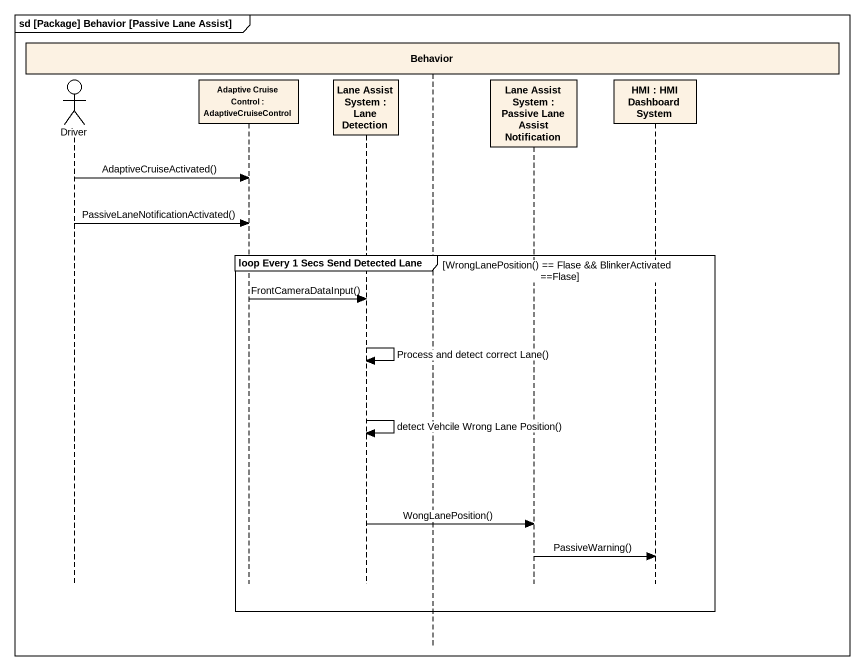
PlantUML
@startuml
mainframe sd [Package] Behavior [Passive Lane Assist]
hide footbox
actor Driver
participant "Adaptive Cruise Control : AdaptiveCruiseControl" as Adaptive_Cruise_Control
participant "Lane Assist System : Lane Detection" as Lane_Assist_System
participant Behavior
participant "Lane Assist System : Passive Lane Assist Notification" as Lane_Assist_System_2
participant "HMI : HMI Dashboard System" as HMI

Driver -> Adaptive_Cruise_Control : AdaptiveCruiseActivated()
Driver -> Adaptive_Cruise_Control : PassiveLaneNotificationActivated()
group loop Every 1 Secs Send Detected Lane [WrongLanePosition() == Flase && BlinkerActivated ==Flase]
  Adaptive_Cruise_Control -> Lane_Assist_System : FrontCameraDataInput()
  Lane_Assist_System -> Lane_Assist_System : Process and detect correct Lane()
  Lane_Assist_System -> Lane_Assist_System : detect Vehcile Wrong Lane Position()
  Lane_Assist_System -> Lane_Assist_System_2 : WongLanePosition()
  Lane_Assist_System_2 -> HMI : PassiveWarning()
end
@enduml
